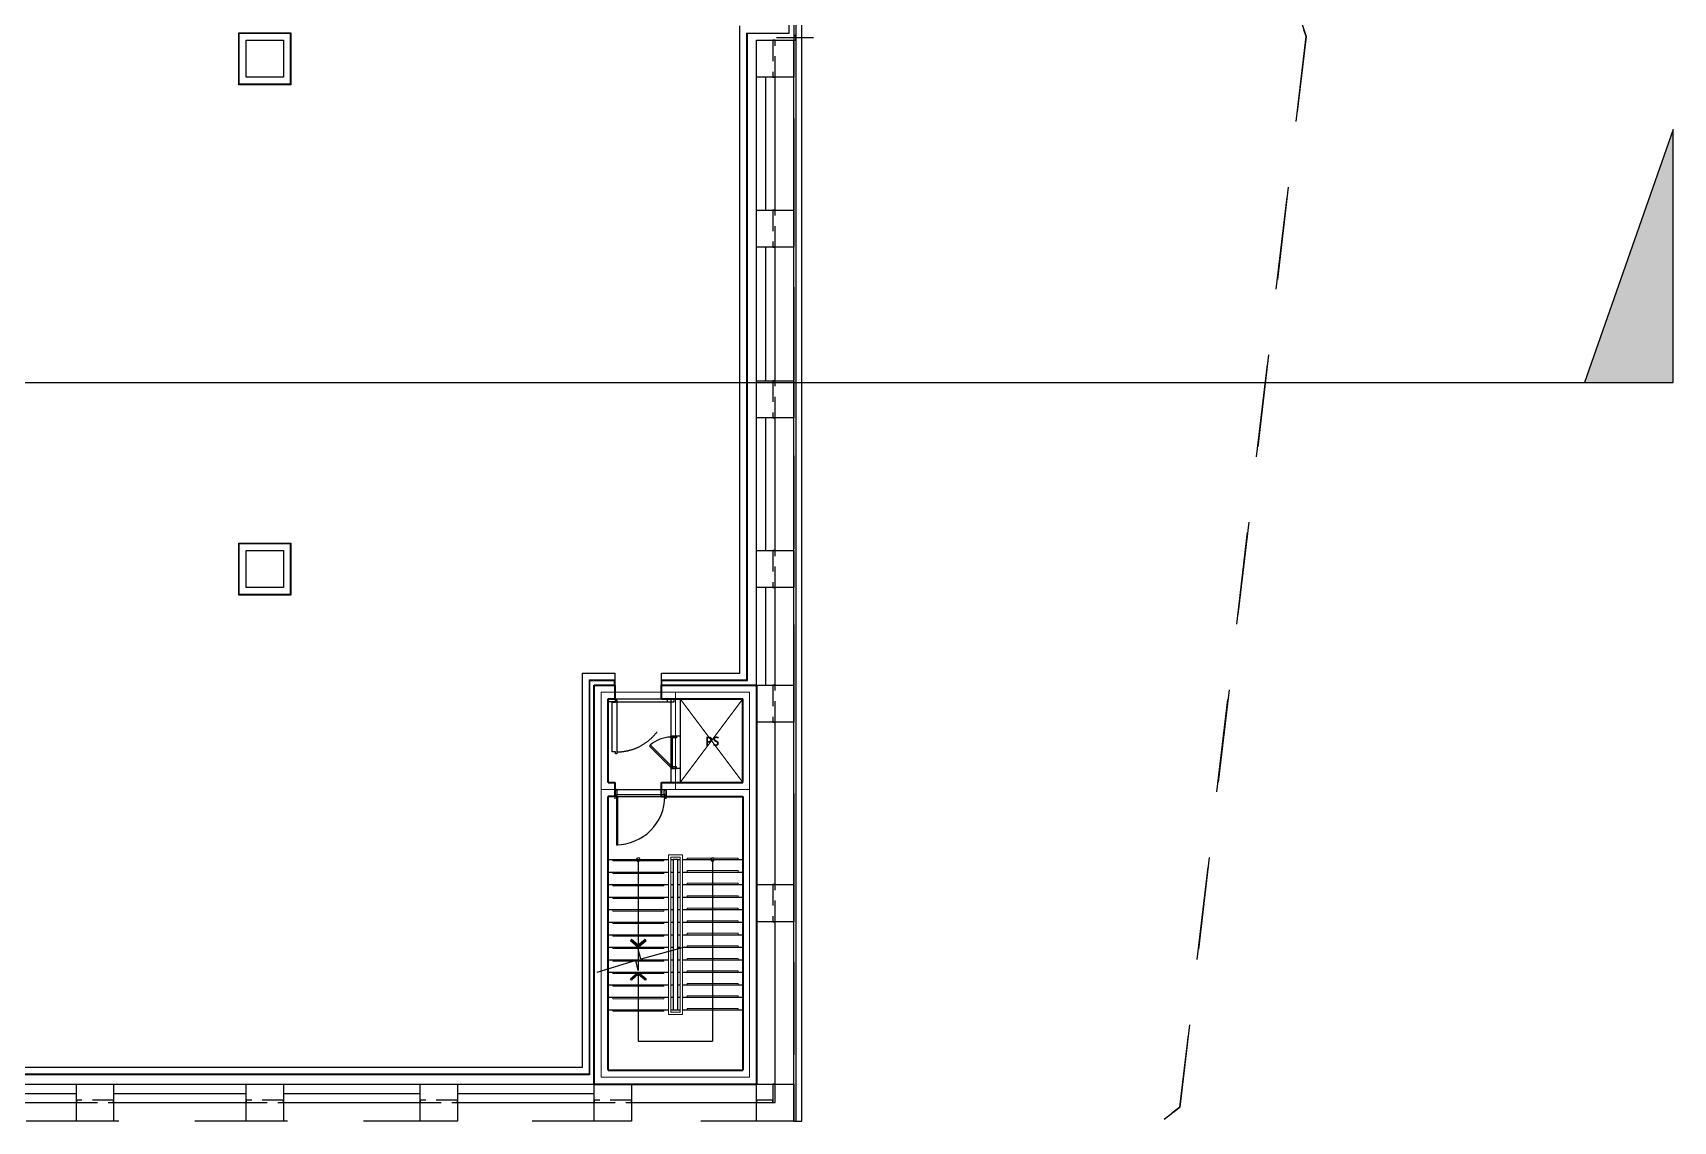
# Model space of a CAD drawing. Header units: millimetres. Extents: x 8456 to 190005487, y 619 to 455456909.
# Drawn here: x 210909 to 216353, y 151478 to 155090 of the extents above; entities that cross this region are included whole.
import ezdxf
from ezdxf.enums import TextEntityAlignment as Align

# ---------------------------------------------------------------- set-up
doc = ezdxf.new("R2010")
doc.units = ezdxf.units.MM
doc.header["$LTSCALE"] = 400
doc.header["$MEASUREMENT"] = 0
for name, pattern in [('CEN', [62, 60, -1, 0, -1]), ('HID', [2, 1.1, -0.9]), ('HIDDEN', [0.375, 0.25, -0.125]), ('XR-평면도$0$CEN', [62, 60, -1, 0, -1]), ('XR-평면도$0$HID', [2, 1.1, -0.9])]:
    doc.linetypes.add(name, pattern=pattern)
doc.layers.get('0').update_dxf_attribs({"linetype": 'CONTINUOUS'})
doc.layers.get('Defpoints').update_dxf_attribs({"color": 153, "linetype": 'CONTINUOUS'})
for name, color, linetype in [('A-DOOR', 4, 'CONTINUOUS'), ('AA-MKXX', 3, 'CONTINUOUS'), ('CEN', 1, 'CEN'), ('COL', 2, 'CONTINUOUS'), ('FIN', 5, 'CONTINUOUS'), ('HID', 3, 'HID'), ('LSMD_CONT_LDREG_41500', 1, 'CONTINUOUS'), ('WAL', 3, 'CONTINUOUS'), ('석고보드', 4, 'CONTINUOUS'), ('저온단열', 160, 'CONTINUOUS'), ('충돌방지대', 6, 'CONTINUOUS'), ('판넬', 4, 'CONTINUOUS')]:
    doc.layers.add(name, color=color, linetype=linetype)
for name, color, linetype, lineweight in [('XR-평면도$0$A-AXIS-LINE', 1, 'XR-평면도$0$CEN', 15), ('XR-평면도$0$A-CONC-LIN1', 2, 'CONTINUOUS', 40), ('XR-평면도$0$A-DWXK-OPEN', 1, 'XR-평면도$0$HID', 15), ('XR-평면도$0$A-DWXM-DOOR', 4, 'CONTINUOUS', 25), ('XR-평면도$0$A-SSXK-LEAD', 7, 'CONTINUOUS', 25), ('XR-평면도$0$A-SSXM-STAIR', 7, 'CONTINUOUS', 25), ('XR-평면도$0$A-SSXS-HAND', 6, 'CONTINUOUS', 20), ('XR-평면도$0$A-SSXS-NONS', 8, 'CONTINUOUS', 18), ('XR-평면도$0$A-WAXM-BLOC', 3, 'CONTINUOUS', 25)]:
    doc.layers.add(name, color=color, linetype=linetype, lineweight=lineweight)
doc.styles.add('SH_대대리576', font='')
doc.styles.get('SH_대대리576').set_extended_font_data('NanumGothic', bold=True)

# ---------------------------------------------------------------- blocks, each defined once
blk = doc.blocks.new('A$C2DB436D3')
at = {"color": 8}
for p, q in [((30452.4, 11915.4, 2515.7), (30447.6, 11909.8, 2515.7)), ((30447.6, 11909.8, 2515.7), (30484.5, 11878.6, 2515.7)), ((30484.5, 11888.2, 2515.7), (30452.4, 11915.4, 2515.7)), ((30516.7, 11915.4, 2515.7), (30484.5, 11888.2, 2515.7)), ((30484.5, 11878.6, 2515.7), (30521.5, 11909.8, 2515.7)), ((30521.5, 11909.8, 2515.7), (30516.7, 11915.4, 2515.7)), ((30447.6, 11728.5, 2515.7), (30484.5, 11759.8, 2515.7)), ((30484.5, 11750.1, 2515.7), (30452.4, 11722.9, 2515.7)), ((30484.5, 11759.8, 2515.7), (30521.5, 11728.5, 2515.7)), ((30516.7, 11722.9, 2515.7), (30484.5, 11750.1, 2515.7)), ((30452.4, 11722.9, 2515.7), (30447.6, 11728.5, 2515.7)), ((30521.5, 11728.5, 2515.7), (30516.7, 11722.9, 2515.7))]:
    blk.add_line(p, q, dxfattribs=at)
for points in [[(30484.5, 11888.2, 2515.7), (30484.5, 11878.6, 2515.7), (30452.4, 11915.4, 2515.7), (30447.6, 11909.8, 2515.7)], [(30516.7, 11915.4, 2515.7), (30521.5, 11909.8, 2515.7), (30484.5, 11888.2, 2515.7), (30484.5, 11878.6, 2515.7)], [(30484.5, 11750.1, 2515.7), (30484.5, 11759.8, 2515.7), (30452.4, 11722.9, 2515.7), (30447.6, 11728.5, 2515.7)], [(30516.7, 11722.9, 2515.7), (30521.5, 11728.5, 2515.7), (30484.5, 11750.1, 2515.7), (30484.5, 11759.8, 2515.7)]]:
    blk.add_solid(points, dxfattribs=at)
at = {"layer": 'A-DOOR', "color": 8}
for p, q in [((30374.5, 13055.6, 2515.7), (30620.9, 13055.6, 2515.7)), ((30374.5, 13042.4, 2515.7), (30620.9, 13042.4, 2515.7))]:
    blk.add_line(p, q, dxfattribs=at)
at = {"layer": 'A-DOOR', "color": 8, "elevation": 2515.7}
for points in [[(30341.5, 13055.6), (30374.5, 13055.6), (30374.5, 13042.4), (30341.5, 13042.4)], [(30653.9, 13055.6), (30620.9, 13055.6), (30620.9, 13042.4), (30653.9, 13042.4)]]:
    blk.add_lwpolyline(points, close=True, dxfattribs=at)
blk.add_lwpolyline([(30376.5, 12795.8), (30376.5, 12804.6), (30361.3, 12804.6), (30361.3, 13040.8), (30376.5, 13040.8), (30376.5, 13049.6), (30383.3, 13049.6), (30383.3, 12795.8), (30376.5, 12795.8)], dxfattribs=at)
at = {"layer": 'A-DOOR', "color": 8, "linetype": 'HID', "ltscale": 0.5}
blk.add_arc((30383.3, 13042.4, 2515.7), 237.6, 270, 0, dxfattribs=at)
at = {"layer": 'CEN', "color": 8}
blk.add_line((31315, 16190.6, 2515.7), (31139, 16190.6, 2515.7), dxfattribs=at)
at = {"layer": 'COL', "color": 8}
for p, q in [((28625.5, 16179.6, 2515.7), (28801.5, 16179.6, 2515.7)), ((28625.5, 16003.6, 2515.7), (28625.5, 16179.6, 2515.7)), ((28801.5, 16179.6, 2515.7), (28801.5, 16003.6, 2515.7)), ((31045.5, 16179.6, 2515.7), (31221.5, 16179.6, 2515.7)), ((31045.5, 16003.6, 2515.7), (31045.5, 16179.6, 2515.7)), ((31221.5, 11053.6, 2515.7), (31221.5, 16179.6, 2515.7)), ((31221.5, 16179.6, 2515.7), (31221.5, 16003.6, 2515.7)), ((28801.5, 16003.6, 2515.7), (28625.5, 16003.6, 2515.7)), ((31221.5, 16003.6, 2515.7), (31045.5, 16003.6, 2515.7)), ((31133.5, 15374.4, 2515.7), (31133.5, 16003.6, 2515.7)), ((31045.5, 15198.4, 2515.7), (31045.5, 15374.4, 2515.7)), ((31045.5, 15374.4, 2515.7), (31221.5, 15374.4, 2515.7)), ((31221.5, 15374.4, 2515.7), (31221.5, 15198.4, 2515.7)), ((31221.5, 15198.4, 2515.7), (31045.5, 15198.4, 2515.7)), ((31133.5, 14564.8, 2515.7), (31133.5, 15198.4, 2515.7)), ((31045.5, 14388.8, 2515.7), (31045.5, 14564.8, 2515.7)), ((31045.5, 14564.8, 2515.7), (31221.5, 14564.8, 2515.7)), ((31221.5, 14564.8, 2515.7), (31221.5, 14388.8, 2515.7)), ((31221.5, 14388.8, 2515.7), (31045.5, 14388.8, 2515.7)), ((31133.5, 13759.6, 2515.7), (31133.5, 14388.8, 2515.7)), ((28625.5, 13759.6, 2515.7), (28801.5, 13759.6, 2515.7)), ((28625.5, 13583.6, 2515.7), (28625.5, 13759.6, 2515.7)), ((28801.5, 13759.6, 2515.7), (28801.5, 13583.6, 2515.7)), ((31045.5, 13759.6, 2515.7), (31221.5, 13759.6, 2515.7)), ((31045.5, 13583.6, 2515.7), (31045.5, 13759.6, 2515.7)), ((31221.5, 13759.6, 2515.7), (31221.5, 13583.6, 2515.7)), ((28801.5, 13583.6, 2515.7), (28625.5, 13583.6, 2515.7)), ((31221.5, 13583.6, 2515.7), (31045.5, 13583.6, 2515.7)), ((31133.5, 13121.6, 2515.7), (31133.5, 13583.6, 2515.7)), ((31045.5, 13121.6, 2515.7), (31221.5, 13121.6, 2515.7)), ((31045.5, 12945.6, 2515.7), (31045.5, 13121.6, 2515.7)), ((31221.5, 13121.6, 2515.7), (31221.5, 12945.6, 2515.7)), ((31221.5, 12945.6, 2515.7), (31045.5, 12945.6, 2515.7)), ((31133.5, 12175.6, 2515.7), (31133.5, 12945.6, 2515.7)), ((31045.5, 12175.6, 2515.7), (31221.5, 12175.6, 2515.7)), ((31045.5, 11999.6, 2515.7), (31045.5, 12175.6, 2515.7)), ((31221.5, 12175.6, 2515.7), (31221.5, 11999.6, 2515.7)), ((31221.5, 11999.6, 2515.7), (31045.5, 11999.6, 2515.7)), ((31133.5, 11229.6, 2515.7), (31133.5, 11999.6, 2515.7)), ((27820.3, 11229.6, 2515.7), (27996.3, 11229.6, 2515.7)), ((27820.3, 11053.6, 2515.7), (27820.3, 11229.6, 2515.7)), ((27996.3, 11229.6, 2515.7), (27996.3, 11053.6, 2515.7)), ((28625.5, 11229.6, 2515.7), (28801.5, 11229.6, 2515.7)), ((28625.5, 11053.6, 2515.7), (28625.5, 11229.6, 2515.7)), ((28801.5, 11229.6, 2515.7), (28801.5, 11053.6, 2515.7)), ((29450.5, 11229.6, 2515.7), (29626.5, 11229.6, 2515.7)), ((29450.5, 11053.6, 2515.7), (29450.5, 11229.6, 2515.7)), ((29626.5, 11229.6, 2515.7), (29626.5, 11053.6, 2515.7)), ((30275.5, 11229.6, 2515.7), (30451.5, 11229.6, 2515.7)), ((30275.5, 11053.6, 2515.7), (30275.5, 11229.6, 2515.7)), ((30451.5, 11229.6, 2515.7), (30451.5, 11053.6, 2515.7)), ((31045.5, 11229.6, 2515.7), (31221.5, 11229.6, 2515.7)), ((31045.5, 11053.6, 2515.7), (31045.5, 11229.6, 2515.7)), ((31221.5, 11229.6, 2515.7), (31221.5, 11053.6, 2515.7)), ((27186.7, 11141.6, 2515.7), (27820.3, 11141.6, 2515.7)), ((27996.3, 11141.6, 2515.7), (28625.5, 11141.6, 2515.7)), ((28801.5, 11141.6, 2515.7), (29450.5, 11141.6, 2515.7)), ((29626.5, 11141.6, 2515.7), (30275.5, 11141.6, 2515.7)), ((30451.5, 11141.6, 2515.7), (31045.5, 11141.6, 2515.7)), ((27996.3, 11053.6, 2515.7), (27820.3, 11053.6, 2515.7)), ((28801.5, 11053.6, 2515.7), (28625.5, 11053.6, 2515.7)), ((29626.5, 11053.6, 2515.7), (29450.5, 11053.6, 2515.7)), ((30451.5, 11053.6, 2515.7), (30275.5, 11053.6, 2515.7)), ((31221.5, 11053.6, 2515.7), (31045.5, 11053.6, 2515.7))]:
    blk.add_line(p, q, dxfattribs=at)
at = {"layer": 'Defpoints', "color": 8}
for p, q in [((30682.5, 12879.6, 2515.7), (30638.5, 12879.6, 2515.7)), ((30638.5, 12874.4, 2515.7), (30638.5, 12730.7, 2515.7)), ((30646.2, 12730.7, 2515.7), (30646.2, 12874.4, 2515.7)), ((30682.5, 12725.6, 2515.7), (30638.5, 12725.6, 2515.7)), ((30374.5, 12582.6, 2515.7), (30374.5, 12626.6, 2515.7)), ((30616.5, 12582.6, 2515.7), (30616.5, 12626.6, 2515.7))]:
    blk.add_line(p, q, dxfattribs=at)
at = {"layer": 'FIN', "color": 8, "linetype": 'HIDDEN'}
for p, q in [((31133.5, 16179.6, 2515.7), (31122.5, 16179.6, 2515.7)), ((31122.5, 16179.6, 2515.7), (31122.5, 16003.6, 2515.7)), ((31133.5, 16003.6, 2515.7), (31133.5, 16179.6, 2515.7)), ((31122.5, 16003.6, 2515.7), (31133.5, 16003.6, 2515.7)), ((31133.5, 15374.4, 2515.7), (31122.5, 15374.4, 2515.7)), ((31122.5, 15374.4, 2515.7), (31122.5, 15198.4, 2515.7)), ((31133.5, 15198.4, 2515.7), (31133.5, 15374.4, 2515.7)), ((31122.5, 15198.4, 2515.7), (31133.5, 15198.4, 2515.7)), ((31133.5, 14564.8, 2515.7), (31122.5, 14564.8, 2515.7)), ((31122.5, 14564.8, 2515.7), (31122.5, 14388.8, 2515.7)), ((31133.5, 14388.8, 2515.7), (31133.5, 14564.8, 2515.7)), ((31122.5, 14388.8, 2515.7), (31133.5, 14388.8, 2515.7)), ((31133.5, 13759.6, 2515.7), (31122.5, 13759.6, 2515.7)), ((31122.5, 13759.6, 2515.7), (31122.5, 13583.6, 2515.7)), ((31133.5, 13583.6, 2515.7), (31133.5, 13759.6, 2515.7)), ((31122.5, 13583.6, 2515.7), (31133.5, 13583.6, 2515.7)), ((31133.5, 13121.6, 2515.7), (31122.5, 13121.6, 2515.7)), ((31122.5, 13121.6, 2515.7), (31122.5, 12945.6, 2515.7)), ((31133.5, 12945.6, 2515.7), (31133.5, 13121.6, 2515.7)), ((31122.5, 12945.6, 2515.7), (31133.5, 12945.6, 2515.7)), ((31133.5, 12175.6, 2515.7), (31122.5, 12175.6, 2515.7)), ((31122.5, 12175.6, 2515.7), (31122.5, 11999.6, 2515.7)), ((31133.5, 11999.6, 2515.7), (31133.5, 12175.6, 2515.7)), ((31122.5, 11999.6, 2515.7), (31133.5, 11999.6, 2515.7)), ((31133.5, 11229.6, 2515.7), (31122.5, 11229.6, 2515.7)), ((31122.5, 11229.6, 2515.7), (31122.5, 11141.6, 2515.7)), ((31133.5, 11141.6, 2515.7), (31133.5, 11229.6, 2515.7)), ((27820.3, 11152.6, 2515.7), (27820.3, 11141.6, 2515.7)), ((27996.3, 11152.6, 2515.7), (27820.3, 11152.6, 2515.7)), ((27820.3, 11141.6, 2515.7), (27996.3, 11141.6, 2515.7)), ((27996.3, 11141.6, 2515.7), (27996.3, 11152.6, 2515.7)), ((28625.5, 11152.6, 2515.7), (28625.5, 11141.6, 2515.7)), ((28801.5, 11152.6, 2515.7), (28625.5, 11152.6, 2515.7)), ((28625.5, 11141.6, 2515.7), (28801.5, 11141.6, 2515.7)), ((28801.5, 11141.6, 2515.7), (28801.5, 11152.6, 2515.7)), ((29450.5, 11152.6, 2515.7), (29450.5, 11141.6, 2515.7)), ((29626.5, 11152.6, 2515.7), (29450.5, 11152.6, 2515.7)), ((29450.5, 11141.6, 2515.7), (29626.5, 11141.6, 2515.7)), ((29626.5, 11141.6, 2515.7), (29626.5, 11152.6, 2515.7)), ((30275.5, 11152.6, 2515.7), (30275.5, 11141.6, 2515.7)), ((30451.5, 11152.6, 2515.7), (30275.5, 11152.6, 2515.7)), ((30275.5, 11141.6, 2515.7), (30451.5, 11141.6, 2515.7)), ((30451.5, 11141.6, 2515.7), (30451.5, 11152.6, 2515.7)), ((31045.5, 11152.6, 2515.7), (31045.5, 11141.6, 2515.7)), ((31122.5, 11152.6, 2515.7), (31045.5, 11152.6, 2515.7)), ((31045.5, 11141.6, 2515.7), (31122.5, 11141.6, 2515.7)), ((31122.5, 11141.6, 2515.7), (31122.5, 11152.6, 2515.7)), ((31122.5, 11141.6, 2515.7), (31133.5, 11141.6, 2515.7))]:
    blk.add_line(p, q, dxfattribs=at)
at = {"layer": 'HID', "color": 8}
for p, q in [((31221.5, 23808.1, 2515.7), (31221.5, 11053.6, 2515.7)), ((31221.5, 11053.6, 2515.7), (9265.5, 11053.6, 2515.7)), ((31221.5, 11053.6, 2515.7), (31221.5, 11053.6, 2515.7)), ((31221.5, 11053.6, 2515.7), (31221.5, 11053.6, 2515.7))]:
    blk.add_line(p, q, dxfattribs=at)
at = {"layer": 'LSMD_CONT_LDREG_41500', "color": 8, "linetype": 'HID', "elevation": 2515.7, "flags": 128}
for points in [[(17212.2, 65.7), (17966.8, -22.9), (17539.5, 1571.8), (17289.1, 2506.4), (17529.3, 3502.9), (19376.8, 4439.7), (20140.8, 6536.6), (20640.9, 5723.6), (20588.9, 4219.3), (22297.4, 3709.1), (22361.8, 2886.9), (22411.8, 2866.1), (33052, 11120.6), (33650.8, 16196.9), (32798.6, 18900.7), (31773.3, 31291.9), (30247.9, 30323.4), (29871.4, 30577.7), (28487, 30921.1), (26736.1, 31086.9), (24854.9, 32082.7), (21445.7, 32129.3), (16944.6, 31638.4), (14473.1, 30802), (13998.1, 31724), (11611.8, 33774.8), (6996, 34750.1), (6518, 35309.6), (3389.6, 32810), (2417.2, 32818.4), (1737.3, 32446.9), (51.2, 32440.1), (-33, 32129.5), (2051.7, 24145.9), (2746, 23010), (2850.2, 21252.5), (2441.6, 19478.7), (1584.8, 16813.6), (1593.6, 14115.9), (2394.9, 11479.9), (3411.6, 10084), (7066.7, 7818), (7633, 7223.5), (8882.2, 5912.2), (11649.9, 4199.2), (13735.1, 3267.8), (15622.8, 2154.7), (16525.3, 152.6), (17212.2, 65.7)], [(1193.7, 27431.1), (1981.4, 27732.6), (1981.4, 27732.6), (1981.4, 27732.6), (1981.4, 27732.6), (2941.8, 30454.9), (2941.8, 30454.9), (3883.3, 32404.5), (7005.5, 34748.1), (11611.8, 33774.8), (13998.1, 31724), (14473.1, 30802), (16944.6, 31638.4), (21445.7, 32129.3), (24854.9, 32082.7), (26736.1, 31086.9), (28487, 30921.1), (29871.4, 30577.7), (30247.9, 30323.4), (31773.3, 31291.9), (32798.6, 18900.7), (33650.8, 16196.9), (33052, 11120.6), (22411.8, 2866.1), (22361.8, 2886.9), (22297.4, 3709.1), (20588.9, 4219.3), (20640.9, 5723.6), (20140.8, 6536.6), (19376.8, 4439.7), (17529.3, 3502.9), (17289.1, 2506.4), (17966.8, -22.9), (17212.2, 65.7), (16525.3, 152.6), (15622.8, 2154.7), (13735.1, 3267.8), (11649.9, 4199.2), (8882.2, 5912.2), (7633, 7223.5), (7066.7, 7818), (3411.6, 10084), (2394.9, 11479.9), (1593.6, 14115.9), (1584.8, 16813.6), (2441.6, 19478.7), (2850.2, 21252.5), (2746, 23010), (2051.7, 24145.9), (2147.3, 24556.1), (1929.1, 24615.2), (1669.8, 25607.6), (1193.7, 27431.1)]]:
    blk.add_lwpolyline(points, dxfattribs=at)
at = {"layer": 'WAL', "color": 8}
for p, q in [((31045.5, 15374.4, 2515.7), (31045.5, 16003.6, 2515.7)), ((31089.5, 15374.4, 2515.7), (31089.5, 16003.6, 2515.7)), ((31045.5, 14564.8, 2515.7), (31045.5, 15198.4, 2515.7)), ((31089.5, 14564.8, 2515.7), (31089.5, 15198.4, 2515.7)), ((31045.5, 13759.6, 2515.7), (31045.5, 14388.8, 2515.7)), ((31089.5, 13759.6, 2515.7), (31089.5, 14388.8, 2515.7)), ((31045.5, 13121.6, 2515.7), (31045.5, 13583.6, 2515.7)), ((31089.5, 13121.6, 2515.7), (31089.5, 13583.6, 2515.7)), ((27186.7, 11229.6, 2515.7), (27820.3, 11229.6, 2515.7)), ((27996.3, 11229.6, 2515.7), (28625.5, 11229.6, 2515.7)), ((28801.5, 11229.6, 2515.7), (29450.5, 11229.6, 2515.7)), ((29626.5, 11229.6, 2515.7), (30275.5, 11229.6, 2515.7)), ((27186.7, 11185.6, 2515.7), (27820.3, 11185.6, 2515.7)), ((27996.3, 11185.6, 2515.7), (28625.5, 11185.6, 2515.7)), ((28801.5, 11185.6, 2515.7), (29450.5, 11185.6, 2515.7)), ((29626.5, 11185.6, 2515.7), (30275.5, 11185.6, 2515.7))]:
    blk.add_line(p, q, dxfattribs=at)
at = {"layer": 'XR-평면도$0$A-AXIS-LINE', "color": 8}
for p, q in [((30308.5, 13088.6, 2515.7), (31012.5, 13088.6, 2515.7)), ((30308.5, 11262.6, 2515.7), (30308.5, 13088.6, 2515.7)), ((30660.5, 13088.6, 2515.7), (30660.5, 12626.6, 2515.7)), ((31012.5, 13088.6, 2515.7), (31012.5, 11262.6, 2515.7)), ((30308.5, 12626.6, 2515.7), (31012.5, 12626.6, 2515.7)), ((31012.5, 11262.6, 2515.7), (30308.5, 11262.6, 2515.7))]:
    blk.add_line(p, q, dxfattribs=at)
at = {"layer": 'XR-평면도$0$A-CONC-LIN1', "color": 8}
for p, q in [((30275.5, 13121.6, 2515.7), (30374.5, 13121.6, 2515.7)), ((30275.5, 11229.6, 2515.7), (30275.5, 13121.6, 2515.7)), ((30374.5, 13055.6, 2515.7), (30374.5, 13121.6, 2515.7)), ((30594.5, 13121.6, 2515.7), (31045.5, 13121.6, 2515.7)), ((30594.5, 13055.6, 2515.7), (30594.5, 13121.6, 2515.7)), ((31045.5, 13121.6, 2515.7), (31045.5, 11229.6, 2515.7)), ((30341.5, 13055.6, 2515.7), (30374.5, 13055.6, 2515.7)), ((30341.5, 12659.6, 2515.7), (30341.5, 13055.6, 2515.7)), ((30594.5, 13055.6, 2515.7), (30979.5, 13055.6, 2515.7)), ((30979.5, 12659.6, 2515.7), (30979.5, 13055.6, 2515.7)), ((30341.5, 12659.6, 2515.7), (30374.5, 12659.6, 2515.7)), ((30374.5, 12593.6, 2515.7), (30374.5, 12659.6, 2515.7)), ((30594.5, 12659.6, 2515.7), (30979.5, 12659.6, 2515.7)), ((30594.5, 12593.6, 2515.7), (30594.5, 12659.6, 2515.7)), ((30341.5, 11295.6, 2515.7), (30341.5, 12593.6, 2515.7)), ((30374.5, 12593.6, 2515.7), (30341.5, 12593.6, 2515.7)), ((30594.5, 12593.6, 2515.7), (30979.5, 12593.6, 2515.7)), ((30979.5, 12593.6, 2515.7), (30979.5, 11295.6, 2515.7)), ((30341.5, 11295.6, 2515.7), (30979.5, 11295.6, 2515.7)), ((30275.5, 11229.6, 2515.7), (31045.5, 11229.6, 2515.7))]:
    blk.add_line(p, q, dxfattribs=at)
at = {"layer": 'XR-평면도$0$A-DWXK-OPEN', "color": 8, "ltscale": 50}
for p, q in [((30682.5, 13055.6, 2515.7), (30979.5, 12659.6, 2515.7)), ((30682.5, 12659.6, 2515.7), (30979.5, 13055.6, 2515.7))]:
    blk.add_line(p, q, dxfattribs=at)
at = {"layer": 'XR-평면도$0$A-DWXM-DOOR', "color": 8}
for p, q in [((30541.6, 12837.3, 2515.7), (30643.4, 12735.5, 2515.7)), ((30638.5, 12874.4, 2515.7), (30638.5, 12879.6, 2515.7)), ((30638.5, 12879.6, 2515.7), (30664.9, 12879.6, 2515.7)), ((30646.2, 12874.4, 2515.7), (30638.5, 12874.4, 2515.7)), ((30646.2, 12871.9, 2515.7), (30646.2, 12874.4, 2515.7)), ((30664.9, 12871.9, 2515.7), (30646.2, 12871.9, 2515.7)), ((30664.9, 12879.6, 2515.7), (30664.9, 12871.9, 2515.7)), ((30536.9, 12832.3, 2515.7), (30638.5, 12730.7, 2515.7)), ((30638.5, 12730.7, 2515.7), (30643.4, 12735.5, 2515.7)), ((30646.2, 12730.7, 2515.7), (30638.5, 12730.7, 2515.7)), ((30638.5, 12730.7, 2515.7), (30638.5, 12725.6, 2515.7)), ((30638.5, 12725.6, 2515.7), (30664.9, 12725.6, 2515.7)), ((30646.2, 12733.3, 2515.7), (30646.2, 12730.7, 2515.7)), ((30664.9, 12733.3, 2515.7), (30646.2, 12733.3, 2515.7)), ((30664.9, 12725.6, 2515.7), (30664.9, 12733.3, 2515.7)), ((30374.5, 12626.6, 2515.7), (30616.5, 12626.6, 2515.7)), ((30384.4, 12602.4, 2515.7), (30606.6, 12602.4, 2515.7)), ((30374.5, 12593.6, 2515.7), (30616.5, 12593.6, 2515.7))]:
    blk.add_line(p, q, dxfattribs=at)
at = {"layer": 'XR-평면도$0$A-DWXM-DOOR', "color": 8, "elevation": 2515.7}
blk.add_lwpolyline([(30536.9, 12832.3), (30541.6, 12837.3)], dxfattribs=at)
for points in [[(30374.5, 12593.6), (30381.1, 12593.6), (30381.1, 12602.4), (30384.4, 12602.4), (30384.4, 12617.8), (30381.1, 12626.6), (30374.5, 12626.6)], [(30616.5, 12593.6), (30609.9, 12593.6), (30609.9, 12602.4), (30606.6, 12602.4), (30606.6, 12617.8), (30609.9, 12626.6), (30616.5, 12626.6)], [(30381.1, 12364.8), (30387.7, 12364.8), (30387.7, 12593.6), (30381.1, 12593.6)]]:
    blk.add_lwpolyline(points, close=True, dxfattribs=at)
blk.add_lwpolyline([(30381.1, 12593.6), (30381.1, 12364.8, 0.414214), (30609.9, 12593.6, 1)], format="xyb", dxfattribs=at)
at = {"layer": 'XR-평면도$0$A-DWXM-DOOR', "color": 8}
blk.add_arc((30639.1, 12727.5, 2515.7), 147, 90.23454, 131.60843, dxfattribs=at)
at = {"layer": 'XR-평면도$0$A-SSXK-LEAD', "color": 8}
for p, q in [((30484.5, 12294.4, 2515.7), (30484.5, 11878.6, 2515.7)), ((30836.5, 12294.4, 2515.7), (30836.5, 11433.1, 2515.7)), ((30496.4, 11821.7, 2515.7), (30484.5, 11869.5, 2515.7)), ((30484.5, 11869.5, 2515.7), (30484.5, 11768.8, 2515.7)), ((30703, 11878.7, 2515.7), (30496.4, 11821.7, 2515.7)), ((30472.9, 11815.9, 2515.7), (30288.1, 11759.2, 2515.7)), ((30484.5, 11768.8, 2515.7), (30472.9, 11815.9, 2515.7)), ((30484.5, 11759.8, 2515.7), (30484.5, 11433.1, 2515.7)), ((30484.5, 11433.1, 2515.7), (30836.5, 11433.1, 2515.7))]:
    blk.add_line(p, q, dxfattribs=at)
for centre, start, end in [((30484.5, 12294.4, 2515.7), 90.00002, 270.00002), ((30484.5, 12294.4, 2515.7), 270.00002, 90.00002), ((30836.5, 12294.4, 2515.7), 90.00002, 270.00002), ((30836.5, 12294.4, 2515.7), 270.00002, 90.00002)]:
    blk.add_arc(centre, 8.25, start, end, dxfattribs=at)
at = {"layer": 'XR-평면도$0$A-SSXM-STAIR', "color": 8}
for p, q in [((30341.5, 12294.4, 2515.7), (30627.5, 12294.4, 2515.7)), ((30638.5, 12294.4, 2515.7), (30649.5, 12294.4, 2515.7)), ((30671.5, 12294.4, 2515.7), (30649.5, 12294.4, 2515.7)), ((30649.5, 12294.4, 2515.7), (30649.5, 11581.6, 2515.7)), ((30671.5, 12294.4, 2515.7), (30682.5, 12294.4, 2515.7)), ((30671.5, 11581.6, 2515.7), (30671.5, 12294.4, 2515.7)), ((30693.5, 12294.4, 2515.7), (30979.5, 12294.4, 2515.7)), ((30341.5, 12235, 2515.7), (30627.5, 12235, 2515.7)), ((30638.5, 12235, 2515.7), (30649.5, 12235, 2515.7)), ((30671.5, 12235, 2515.7), (30682.5, 12235, 2515.7)), ((30693.5, 12235, 2515.7), (30979.5, 12235, 2515.7)), ((30341.5, 12175.6, 2515.7), (30627.5, 12175.6, 2515.7)), ((30638.5, 12175.6, 2515.7), (30649.5, 12175.6, 2515.7)), ((30671.5, 12175.6, 2515.7), (30682.5, 12175.6, 2515.7)), ((30693.5, 12175.6, 2515.7), (30979.5, 12175.6, 2515.7)), ((30341.5, 12116.2, 2515.7), (30627.5, 12116.2, 2515.7)), ((30341.5, 12056.8, 2515.7), (30627.5, 12056.8, 2515.7)), ((30638.5, 12116.2, 2515.7), (30649.5, 12116.2, 2515.7)), ((30638.5, 12056.8, 2515.7), (30649.5, 12056.8, 2515.7)), ((30671.5, 12116.2, 2515.7), (30682.5, 12116.2, 2515.7)), ((30671.5, 12056.8, 2515.7), (30682.5, 12056.8, 2515.7)), ((30693.5, 12116.2, 2515.7), (30979.5, 12116.2, 2515.7)), ((30693.5, 12056.8, 2515.7), (30979.5, 12056.8, 2515.7)), ((30341.5, 11997.4, 2515.7), (30627.5, 11997.4, 2515.7)), ((30638.5, 11997.4, 2515.7), (30649.5, 11997.4, 2515.7)), ((30671.5, 11997.4, 2515.7), (30682.5, 11997.4, 2515.7)), ((30693.5, 11997.4, 2515.7), (30979.5, 11997.4, 2515.7)), ((30341.5, 11938, 2515.7), (30627.5, 11938, 2515.7)), ((30638.5, 11938, 2515.7), (30649.5, 11938, 2515.7)), ((30671.5, 11938, 2515.7), (30682.5, 11938, 2515.7)), ((30693.5, 11938, 2515.7), (30979.5, 11938, 2515.7)), ((30341.5, 11878.6, 2515.7), (30627.5, 11878.6, 2515.7)), ((30638.5, 11878.6, 2515.7), (30649.5, 11878.6, 2515.7)), ((30671.5, 11878.6, 2515.7), (30682.5, 11878.6, 2515.7)), ((30693.5, 11878.6, 2515.7), (30979.5, 11878.6, 2515.7)), ((30341.5, 11819.2, 2515.7), (30627.5, 11819.2, 2515.7)), ((30341.5, 11759.8, 2515.7), (30627.5, 11759.8, 2515.7)), ((30638.5, 11819.2, 2515.7), (30649.5, 11819.2, 2515.7)), ((30638.5, 11759.8, 2515.7), (30649.5, 11759.8, 2515.7)), ((30671.5, 11819.2, 2515.7), (30682.5, 11819.2, 2515.7)), ((30671.5, 11759.8, 2515.7), (30682.5, 11759.8, 2515.7)), ((30693.5, 11819.2, 2515.7), (30979.5, 11819.2, 2515.7)), ((30693.5, 11759.8, 2515.7), (30979.5, 11759.8, 2515.7)), ((30341.5, 11700.4, 2515.7), (30627.5, 11700.4, 2515.7)), ((30638.5, 11700.4, 2515.7), (30649.5, 11700.4, 2515.7)), ((30671.5, 11700.4, 2515.7), (30682.5, 11700.4, 2515.7)), ((30693.5, 11700.4, 2515.7), (30979.5, 11700.4, 2515.7)), ((30341.5, 11641, 2515.7), (30627.5, 11641, 2515.7)), ((30638.5, 11641, 2515.7), (30649.5, 11641, 2515.7)), ((30671.5, 11641, 2515.7), (30682.5, 11641, 2515.7)), ((30693.5, 11641, 2515.7), (30979.5, 11641, 2515.7)), ((30341.5, 11581.6, 2515.7), (30627.5, 11581.6, 2515.7)), ((30638.5, 11581.6, 2515.7), (30649.5, 11581.6, 2515.7)), ((30649.5, 11581.6, 2515.7), (30671.5, 11581.6, 2515.7)), ((30671.5, 11581.6, 2515.7), (30682.5, 11581.6, 2515.7)), ((30693.5, 11581.6, 2515.7), (30979.5, 11581.6, 2515.7))]:
    blk.add_line(p, q, dxfattribs=at)
at = {"layer": 'XR-평면도$0$A-SSXS-HAND', "color": 8}
for p, q in [((30627.5, 12316.4, 2515.7), (30693.5, 12316.4, 2515.7)), ((30627.5, 11559.6, 2515.7), (30627.5, 12316.4, 2515.7)), ((30638.5, 12305.4, 2515.7), (30682.5, 12305.4, 2515.7)), ((30638.5, 11570.6, 2515.7), (30638.5, 12305.4, 2515.7)), ((30682.5, 12305.4, 2515.7), (30682.5, 11570.6, 2515.7)), ((30693.5, 12316.4, 2515.7), (30693.5, 11559.6, 2515.7)), ((30693.5, 11559.6, 2515.7), (30627.5, 11559.6, 2515.7)), ((30682.5, 11570.6, 2515.7), (30638.5, 11570.6, 2515.7))]:
    blk.add_line(p, q, dxfattribs=at)
at = {"layer": 'XR-평면도$0$A-SSXS-NONS', "color": 8}
for p, q in [((30363.5, 12294.4, 2515.7), (30363.5, 12287.8, 2515.7)), ((30605.5, 12287.8, 2515.7), (30605.5, 12294.4, 2515.7)), ((30715.5, 12294.4, 2515.7), (30715.5, 12301, 2515.7)), ((30715.5, 12301, 2515.7), (30957.5, 12301, 2515.7)), ((30957.5, 12301, 2515.7), (30957.5, 12294.4, 2515.7)), ((30363.5, 12287.8, 2515.7), (30605.5, 12287.8, 2515.7)), ((30363.5, 12235, 2515.7), (30363.5, 12228.4, 2515.7)), ((30363.5, 12228.4, 2515.7), (30605.5, 12228.4, 2515.7)), ((30605.5, 12228.4, 2515.7), (30605.5, 12235, 2515.7)), ((30715.5, 12235, 2515.7), (30715.5, 12241.6, 2515.7)), ((30715.5, 12241.6, 2515.7), (30957.5, 12241.6, 2515.7)), ((30957.5, 12241.6, 2515.7), (30957.5, 12235, 2515.7)), ((30363.5, 12175.6, 2515.7), (30363.5, 12169, 2515.7)), ((30363.5, 12169, 2515.7), (30605.5, 12169, 2515.7)), ((30605.5, 12169, 2515.7), (30605.5, 12175.6, 2515.7)), ((30715.5, 12175.6, 2515.7), (30715.5, 12182.2, 2515.7)), ((30715.5, 12182.2, 2515.7), (30957.5, 12182.2, 2515.7)), ((30957.5, 12182.2, 2515.7), (30957.5, 12175.6, 2515.7)), ((30363.5, 12116.2, 2515.7), (30363.5, 12109.6, 2515.7)), ((30363.5, 12109.6, 2515.7), (30605.5, 12109.6, 2515.7)), ((30363.5, 12056.8, 2515.7), (30363.5, 12050.2, 2515.7)), ((30605.5, 12109.6, 2515.7), (30605.5, 12116.2, 2515.7)), ((30605.5, 12050.2, 2515.7), (30605.5, 12056.8, 2515.7)), ((30715.5, 12116.2, 2515.7), (30715.5, 12122.8, 2515.7)), ((30715.5, 12122.8, 2515.7), (30957.5, 12122.8, 2515.7)), ((30715.5, 12056.8, 2515.7), (30715.5, 12063.4, 2515.7)), ((30715.5, 12063.4, 2515.7), (30957.5, 12063.4, 2515.7)), ((30957.5, 12122.8, 2515.7), (30957.5, 12116.2, 2515.7)), ((30957.5, 12063.4, 2515.7), (30957.5, 12056.8, 2515.7)), ((30363.5, 12050.2, 2515.7), (30605.5, 12050.2, 2515.7)), ((30363.5, 11997.4, 2515.7), (30363.5, 11990.8, 2515.7)), ((30363.5, 11990.8, 2515.7), (30605.5, 11990.8, 2515.7)), ((30605.5, 11990.8, 2515.7), (30605.5, 11997.4, 2515.7)), ((30715.5, 11997.4, 2515.7), (30715.5, 12004, 2515.7)), ((30715.5, 12004, 2515.7), (30957.5, 12004, 2515.7)), ((30957.5, 12004, 2515.7), (30957.5, 11997.4, 2515.7)), ((30363.5, 11938, 2515.7), (30363.5, 11931.4, 2515.7)), ((30363.5, 11931.4, 2515.7), (30605.5, 11931.4, 2515.7)), ((30605.5, 11931.4, 2515.7), (30605.5, 11938, 2515.7)), ((30715.5, 11938, 2515.7), (30715.5, 11944.6, 2515.7)), ((30715.5, 11944.6, 2515.7), (30957.5, 11944.6, 2515.7)), ((30957.5, 11944.6, 2515.7), (30957.5, 11938, 2515.7)), ((30363.5, 11878.6, 2515.7), (30363.5, 11872, 2515.7)), ((30363.5, 11872, 2515.7), (30605.5, 11872, 2515.7)), ((30605.5, 11872, 2515.7), (30605.5, 11878.6, 2515.7)), ((30715.5, 11878.6, 2515.7), (30715.5, 11885.2, 2515.7)), ((30715.5, 11885.2, 2515.7), (30957.5, 11885.2, 2515.7)), ((30715.5, 11819.2, 2515.7), (30715.5, 11825.8, 2515.7)), ((30715.5, 11825.8, 2515.7), (30957.5, 11825.8, 2515.7)), ((30957.5, 11885.2, 2515.7), (30957.5, 11878.6, 2515.7)), ((30957.5, 11825.8, 2515.7), (30957.5, 11819.2, 2515.7)), ((30363.5, 11819.2, 2515.7), (30363.5, 11812.6, 2515.7)), ((30363.5, 11812.6, 2515.7), (30605.5, 11812.6, 2515.7)), ((30363.5, 11759.8, 2515.7), (30363.5, 11753.2, 2515.7)), ((30363.5, 11753.2, 2515.7), (30605.5, 11753.2, 2515.7)), ((30605.5, 11812.6, 2515.7), (30605.5, 11819.2, 2515.7)), ((30605.5, 11753.2, 2515.7), (30605.5, 11759.8, 2515.7)), ((30715.5, 11759.8, 2515.7), (30715.5, 11766.4, 2515.7)), ((30715.5, 11766.4, 2515.7), (30957.5, 11766.4, 2515.7)), ((30957.5, 11766.4, 2515.7), (30957.5, 11759.8, 2515.7)), ((30363.5, 11700.4, 2515.7), (30363.5, 11693.8, 2515.7)), ((30363.5, 11693.8, 2515.7), (30605.5, 11693.8, 2515.7)), ((30605.5, 11693.8, 2515.7), (30605.5, 11700.4, 2515.7)), ((30715.5, 11700.4, 2515.7), (30715.5, 11707, 2515.7)), ((30715.5, 11707, 2515.7), (30957.5, 11707, 2515.7)), ((30957.5, 11707, 2515.7), (30957.5, 11700.4, 2515.7)), ((30363.5, 11641, 2515.7), (30363.5, 11634.4, 2515.7)), ((30363.5, 11634.4, 2515.7), (30605.5, 11634.4, 2515.7)), ((30605.5, 11634.4, 2515.7), (30605.5, 11641, 2515.7)), ((30715.5, 11641, 2515.7), (30715.5, 11647.6, 2515.7)), ((30715.5, 11647.6, 2515.7), (30957.5, 11647.6, 2515.7)), ((30957.5, 11647.6, 2515.7), (30957.5, 11641, 2515.7)), ((30363.5, 11581.6, 2515.7), (30363.5, 11575, 2515.7)), ((30363.5, 11575, 2515.7), (30605.5, 11575, 2515.7)), ((30605.5, 11575, 2515.7), (30605.5, 11581.6, 2515.7)), ((30715.5, 11581.6, 2515.7), (30715.5, 11588.2, 2515.7)), ((30715.5, 11588.2, 2515.7), (30957.5, 11588.2, 2515.7)), ((30957.5, 11588.2, 2515.7), (30957.5, 11581.6, 2515.7))]:
    blk.add_line(p, q, dxfattribs=at)
at = {"layer": 'XR-평면도$0$A-WAXM-BLOC', "color": 8}
for p, q in [((30638.5, 13055.6, 2515.7), (30638.5, 12659.6, 2515.7)), ((30682.5, 13055.6, 2515.7), (30682.5, 12659.6, 2515.7)), ((30682.5, 12879.6, 2515.7), (30638.5, 12879.6, 2515.7)), ((30682.5, 12725.6, 2515.7), (30638.5, 12725.6, 2515.7))]:
    blk.add_line(p, q, dxfattribs=at)
at = {"layer": '석고보드', "color": 8}
for p, q in [((28590.3, 16214.8, 2515.7), (28836.7, 16214.8, 2515.7)), ((28590.3, 15968.4, 2515.7), (28590.3, 16214.8, 2515.7)), ((28836.7, 16214.8, 2515.7), (28836.7, 15968.4, 2515.7)), ((30999.3, 13145.8, 2515.7), (30999.3, 16214.8, 2515.7)), ((28836.7, 15968.4, 2515.7), (28590.3, 15968.4, 2515.7)), ((28590.3, 13794.8, 2515.7), (28836.7, 13794.8, 2515.7)), ((28590.3, 13548.4, 2515.7), (28590.3, 13794.8, 2515.7)), ((28836.7, 13794.8, 2515.7), (28836.7, 13548.4, 2515.7)), ((28836.7, 13548.4, 2515.7), (28590.3, 13548.4, 2515.7)), ((30251.3, 13145.8, 2515.7), (30374.5, 13145.8, 2515.7)), ((30251.3, 13145.8, 2515.7), (30251.3, 11275.8, 2515.7)), ((30374.5, 13121.6, 2515.7), (30374.5, 13145.8, 2515.7)), ((30594.5, 13145.8, 2515.7), (30999.3, 13145.8, 2515.7)), ((30594.5, 13121.6, 2515.7), (30594.5, 13145.8, 2515.7)), ((30251.3, 11275.8, 2515.7), (26331.5, 11275.8, 2515.7))]:
    blk.add_line(p, q, dxfattribs=at)
at = {"layer": '저온단열', "color": 8}
for p, q in [((31199.5, 16212.6, 2515.7), (31199.5, 18390.6, 2515.7)), ((28592.5, 16212.6, 2515.7), (28834.5, 16212.6, 2515.7)), ((28592.5, 15970.6, 2515.7), (28592.5, 16212.6, 2515.7)), ((28834.5, 16212.6, 2515.7), (28834.5, 15970.6, 2515.7)), ((31001.5, 13143.6, 2515.7), (31001.5, 16212.6, 2515.7)), ((31001.5, 16212.6, 2515.7), (31199.5, 16212.6, 2515.7)), ((28834.5, 15970.6, 2515.7), (28592.5, 15970.6, 2515.7)), ((28592.5, 13792.6, 2515.7), (28834.5, 13792.6, 2515.7)), ((28592.5, 13550.6, 2515.7), (28592.5, 13792.6, 2515.7)), ((28834.5, 13792.6, 2515.7), (28834.5, 13550.6, 2515.7)), ((28834.5, 13550.6, 2515.7), (28592.5, 13550.6, 2515.7)), ((30253.5, 13143.6, 2515.7), (30374.5, 13143.6, 2515.7)), ((30253.5, 13143.6, 2515.7), (30253.5, 11273.6, 2515.7)), ((30372.3, 13121.6, 2515.7), (30372.3, 13143.6, 2515.7)), ((30594.5, 13143.6, 2515.7), (31001.5, 13143.6, 2515.7)), ((30596.7, 13121.6, 2515.7), (30596.7, 13143.6, 2515.7)), ((30253.5, 11273.6, 2515.7), (26329.3, 11273.6, 2515.7))]:
    blk.add_line(p, q, dxfattribs=at)
at = {"layer": '충돌방지대', "color": 8}
for p, q in [((30966.3, 13178.8, 2515.7), (30966.3, 16247.8, 2515.7)), ((30218.3, 13178.8, 2515.7), (30374.5, 13178.8, 2515.7)), ((30218.3, 13178.8, 2515.7), (30218.3, 11308.8, 2515.7)), ((30374.5, 13145.8, 2515.7), (30374.5, 13178.8, 2515.7)), ((30594.5, 13178.8, 2515.7), (30966.3, 13178.8, 2515.7)), ((30594.5, 13145.8, 2515.7), (30594.5, 13178.8, 2515.7)), ((30218.3, 11308.8, 2515.7), (26364.5, 11308.8, 2515.7))]:
    blk.add_line(p, q, dxfattribs=at)
at = {"layer": '판넬', "color": 8}
for p, q in [((31260, 11053.6, 2515.7), (31260, 23808.1, 2515.7)), ((31232.5, 11053.6, 2515.7), (31232.5, 23780.6, 2515.7)), ((31221.5, 11053.6, 2515.7), (31260, 11053.6, 2515.7))]:
    blk.add_line(p, q, dxfattribs=at)
at = {"layer": '판넬', "color": 8, "elevation": 2515.7}
for points in [[(31221.5, 16201.6), (31221.5, 16179.6), (31232.5, 16179.6), (31232.5, 16201.6)], [(31222.5, 16200.6), (31222.5, 16180.5), (31231.5, 16180.5), (31231.5, 16200.6)]]:
    blk.add_lwpolyline(points, close=True, dxfattribs=at)
at = {"layer": 'Defpoints', "color": 8, "style": 'SH_대대리576'}
blk.add_text('PS', height=44, dxfattribs=at).set_placement((30834.9, 12855.4, 2515.7), align=Align.MIDDLE_CENTER)
blk = doc.blocks.new('*U9')
at = {"layer": 'AA-MKXX'}
blk.add_hatch(color=256, dxfattribs=at).paths.add_polyline_path([(17933, 600), (17723, 0), (17933, 0)])
blk.add_lwpolyline([(12933, 0), (17933, 0), (17933, 600), (17723, 0)], dxfattribs=at)

msp = doc.modelspace()

# ---------------------------------------------------------------- linework, layer by layer
at = {"layer": 'WAL'}
msp.add_line((192296.9, 153929.6), (216059.1, 153929.6), dxfattribs=at)

# ---------------------------------------------------------------- block references
at = {"xscale": 0.7, "yscale": 0.7, "zscale": 0.7}
msp.add_blockref('A$C2DB436D3', (191579.1, 143740.2, -160.1), dxfattribs=at)
at = {"layer": 'AA-MKXX', "xscale": 1.4, "yscale": 1.4, "zscale": 1.4}
msp.add_blockref('*U9', (191246.9, 153929.6), dxfattribs=at)

doc.saveas('drawing.dxf')
